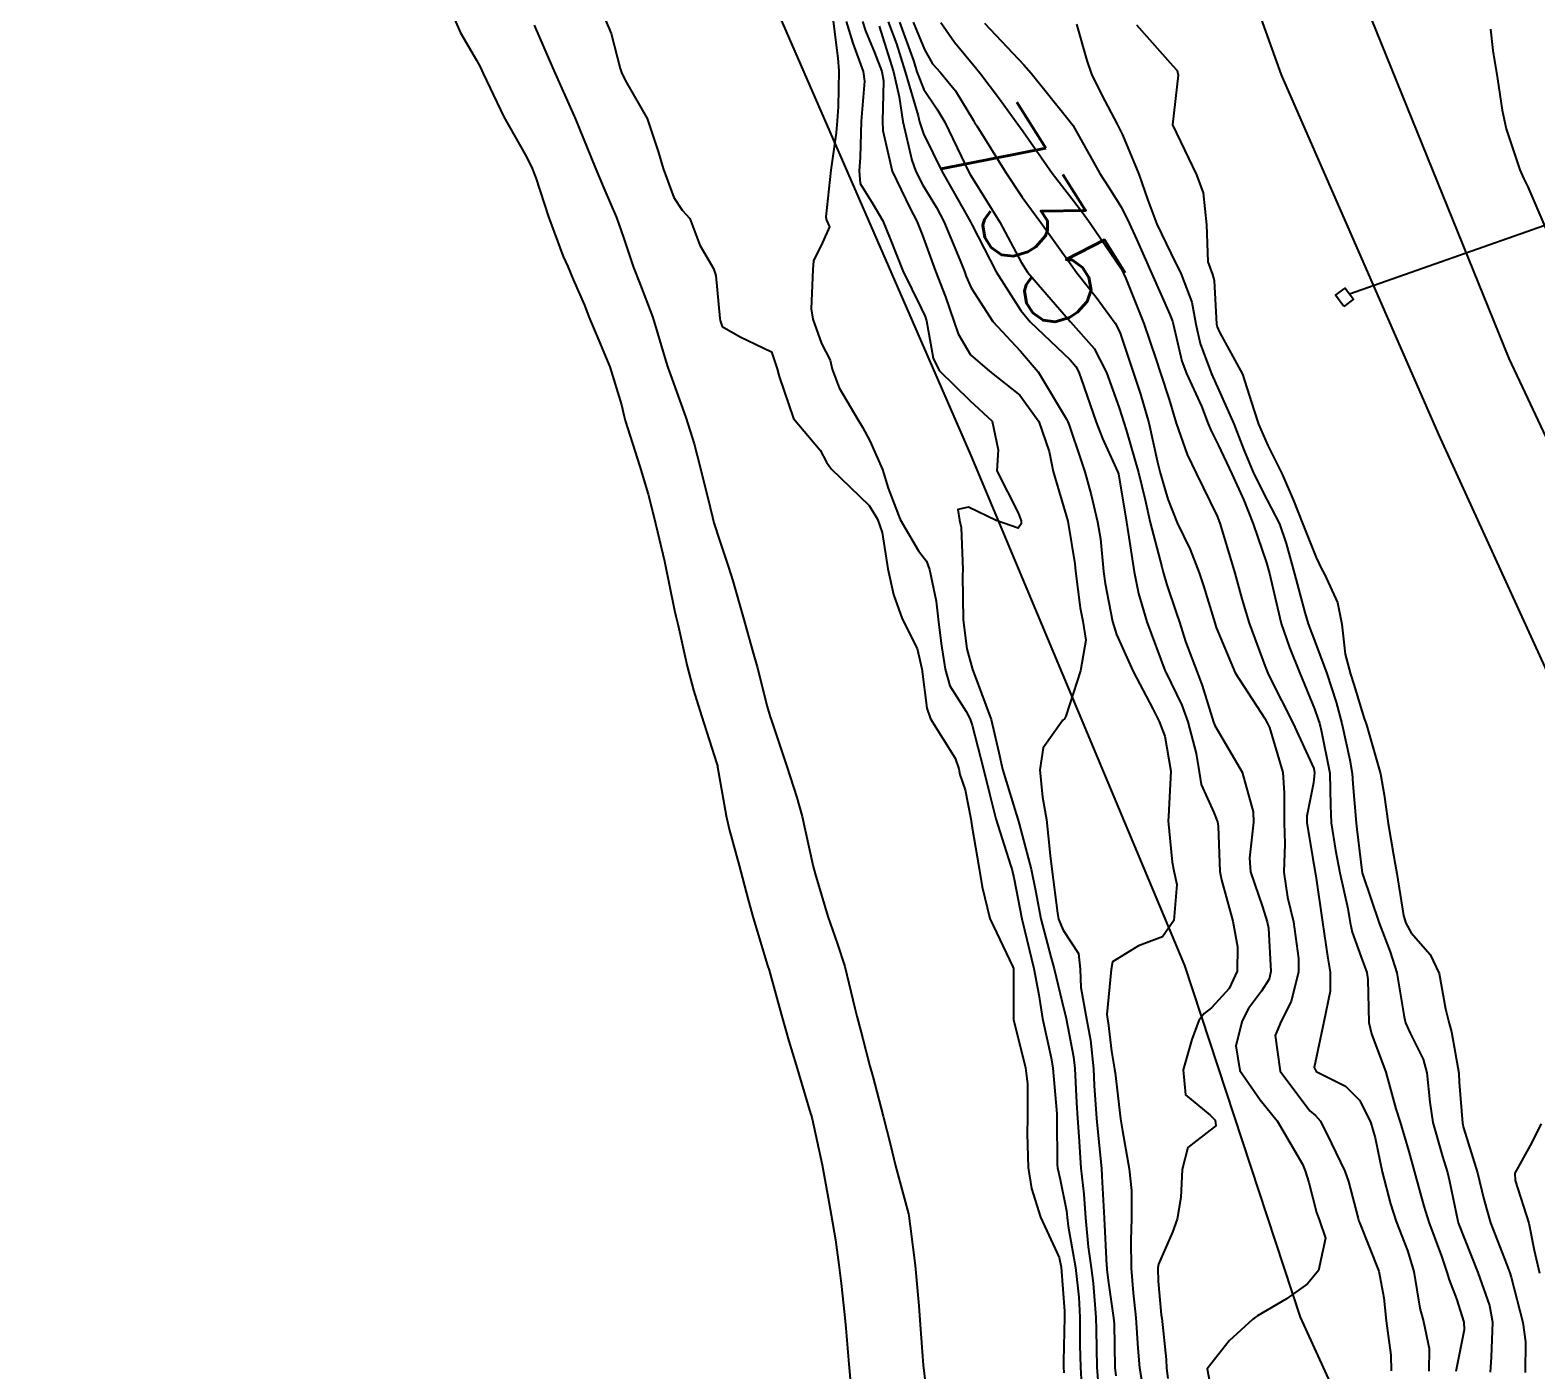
# Model space of a CAD drawing. Header units: metres. Extents: x 307586 to 320046, y 7427249 to 7434250.
# Drawn here: x 314346.7 to 314407.2, y 7432357.6 to 7432411.5 of the extents above; entities that cross this region are included whole.
import ezdxf
from ezdxf.enums import TextEntityAlignment as Align

# ---------------------------------------------------------------- set-up
doc = ezdxf.new("R2010")
doc.units = ezdxf.units.M
doc.header["$MEASUREMENT"] = 0
for name, color, linetype in [('Cotas', 45, 'Continuous'), ('Curvas de Nivel 1m', 11, 'Continuous'), ('Curvas de Nivel 5m', 15, 'Continuous'), ('Divisa', 42, 'FENCELINE2'), ('Linha Férrea', 20, 'Continuous'), ('Portico', 45, 'Continuous')]:
    doc.layers.add(name, color=color, linetype=linetype)
doc.styles.add('Style-STANDARD', font='STANDARD.shx')
doc.linetypes.add('FENCELINE2', pattern='A,0.25,-0.1,[132,ltypeshp.shx,S=0.1,R=0,X=-0.1,Y=0],-0.1,1', length=1.45)

msp = doc.modelspace()

# ---------------------------------------------------------------- linework, layer by layer
at = {"layer": 'Curvas de Nivel 1m', "flags": 128}
for points, elevation in [([(314363.716, 7432412.024), (314363.996, 7432411.37), (314364.636, 7432410.279), (314364.78, 7432410.009), (314364.9, 7432409.738), (314365.733, 7432407.999), (314366.59, 7432406.483), (314366.85, 7432405.987), (314367.017, 7432405.547), (314367.53, 7432403.98), (314368.127, 7432402.386), (314368.303, 7432401.972), (314368.528, 7432401.457), (314368.974, 7432400.42), (314369.152, 7432399.96), (314369.548, 7432398.999), (314370, 7432397.947), (314370.47, 7432396.416), (314370.577, 7432395.939), (314370.615, 7432395.785), (314371.205, 7432393.932), (314371.534, 7432392.821), (314371.768, 7432391.926), (314372.191, 7432390.126), (314372.24, 7432389.922), (314372.386, 7432389.197), (314372.596, 7432388.138), (314372.648, 7432387.916), (314372.743, 7432387.538), (314373.103, 7432385.909), (314373.364, 7432384.936), (314373.687, 7432383.9), (314374.294, 7432381.98), (314374.321, 7432381.89), (314374.33, 7432381.853), (314374.675, 7432379.886), (314374.799, 7432379.354), (314375.199, 7432377.881), (314375.548, 7432376.563), (314375.73, 7432375.875), (314376.207, 7432374.302), (314376.341, 7432373.869), (314376.397, 7432373.671), (314376.892, 7432371.863), (314377.194, 7432370.828), (314377.487, 7432369.857), (314378.068, 7432367.917), (314378.087, 7432367.85), (314378.131, 7432367.693), (314378.538, 7432365.843), (314378.776, 7432364.526), (314378.899, 7432363.838), (314379.067, 7432362.836), (314379.199, 7432361.833), (314379.294, 7432361.08), (314379.432, 7432359.829), (314379.482, 7432359.283), (314379.611, 7432357.826), (314379.772, 7432356.038)], 744), ([(314366.955, 7432411.682), (314367.689, 7432409.979), (314368.558, 7432408.026), (314368.585, 7432407.97), (314368.612, 7432407.906), (314369.411, 7432405.958), (314369.755, 7432405.133), (314370.262, 7432403.945), (314370.551, 7432403.146), (314370.951, 7432401.936), (314371.234, 7432401.225), (314371.728, 7432399.928), (314372.251, 7432398.167), (314372.326, 7432397.922), (314372.486, 7432397.479), (314373.056, 7432395.911), (314373.391, 7432394.844), (314373.627, 7432393.902), (314374.024, 7432392.291), (314374.121, 7432391.894), (314374.179, 7432391.662), (314374.404, 7432390.967), (314374.768, 7432389.886), (314374.939, 7432389.333), (314375.359, 7432387.88), (314375.752, 7432386.476), (314375.915, 7432385.874), (314376.327, 7432384.288), (314376.445, 7432383.869), (314376.504, 7432383.685), (314377.112, 7432381.862), (314377.515, 7432380.623), (314377.724, 7432379.855), (314378.138, 7432377.967), (314378.167, 7432377.851), (314378.248, 7432377.554), (314378.758, 7432375.842), (314379.136, 7432374.76), (314379.444, 7432373.831), (314379.852, 7432372.15), (314379.927, 7432371.824), (314379.975, 7432371.627), (314380.164, 7432370.922), (314380.453, 7432369.817), (314380.568, 7432369.396), (314380.986, 7432367.811), (314381.275, 7432366.649), (314381.484, 7432365.806), (314382.005, 7432363.88), (314382.023, 7432363.801), (314382.077, 7432363.384), (314382.273, 7432361.797), (314382.417, 7432360.174), (314382.447, 7432359.794), (314382.559, 7432358.333), (314382.595, 7432357.791), (314382.673, 7432357.12)], 743), ([(314369.793, 7432411.953), (314370.044, 7432411.346), (314370.411, 7432409.943), (314370.462, 7432409.774), (314370.628, 7432409.447), (314371.494, 7432407.931), (314371.959, 7432406.56), (314372.146, 7432405.924), (314372.571, 7432404.75), (314372.901, 7432404.25), (314373.213, 7432403.91), (314373.613, 7432402.838), (314374.166, 7432401.895), (314374.258, 7432401.622), (314374.417, 7432399.891), (314374.426, 7432399.805), (314374.51, 7432399.566), (314375.236, 7432399.153), (314376.5, 7432398.541), (314376.722, 7432397.868), (314376.798, 7432397.557), (314377.38, 7432395.861), (314378.45, 7432394.594), (314378.706, 7432394.107), (314378.901, 7432393.843), (314380.421, 7432392.367), (314380.76, 7432391.817), (314380.94, 7432391.282), (314381.172, 7432389.812), (314381.407, 7432388.785), (314381.749, 7432387.806), (314382.355, 7432386.617), (314382.535, 7432385.797), (314382.742, 7432384.209), (314382.894, 7432383.791), (314383.874, 7432382.202), (314384.027, 7432381.774), (314384.071, 7432381.553), (314384.285, 7432380.931), (314384.508, 7432379.768), (314384.553, 7432379.484), (314384.851, 7432377.764), (314384.972, 7432377.033), (314385.279, 7432375.759), (314386.204, 7432373.817), (314386.227, 7432373.75), (314386.229, 7432373.723), (314386.225, 7432371.749), (314386.231, 7432371.691), (314386.71, 7432369.744), (314386.787, 7432369.103), (314386.79, 7432367.743), (314386.777, 7432367.09), (314386.816, 7432365.743), (314386.946, 7432364.89), (314387.31, 7432363.738), (314388.059, 7432362.123), (314388.147, 7432361.729), (314388.273, 7432359.964), (314388.276, 7432359.726), (314388.237, 7432357.949), (314388.241, 7432357.727), (314388.253, 7432357.482)], 742), ([(314378.977, 7432411.845), (314379.158, 7432410.362), (314379.205, 7432409.841), (314379.183, 7432408.406), (314379.14, 7432407.842), (314379.096, 7432407.352), (314378.877, 7432405.846), (314378.686, 7432403.97), (314378.711, 7432403.848), (314378.827, 7432403.578), (314378.549, 7432402.944), (314378.187, 7432402.205), (314378.152, 7432401.854), (314378.094, 7432400.277), (314378.163, 7432399.853), (314378.503, 7432398.887), (314378.861, 7432398.209), (314378.937, 7432397.843), (314379.218, 7432397.103), (314379.964, 7432395.827), (314380.148, 7432395.513), (314380.454, 7432394.964), (314380.96, 7432393.815), (314381.186, 7432393.058), (314381.675, 7432391.807), (314382.4, 7432390.547), (314382.722, 7432390.121), (314382.854, 7432389.793), (314383.114, 7432388.522), (314383.202, 7432387.788), (314383.322, 7432386.822), (314383.481, 7432385.783), (314383.665, 7432385.109), (314384.326, 7432384.076), (314384.489, 7432383.768), (314384.56, 7432383.526), (314385.023, 7432381.763), (314385.264, 7432380.78), (314385.514, 7432379.758), (314386.106, 7432377.9), (314386.156, 7432377.751), (314386.247, 7432377.337), (314386.566, 7432375.747), (314386.666, 7432375.298), (314387.043, 7432373.742), (314387.247, 7432372.679), (314387.386, 7432371.738), (314387.736, 7432370.155), (314387.813, 7432369.733), (314387.961, 7432367.905), (314387.97, 7432367.732), (314387.978, 7432365.858), (314387.994, 7432365.731), (314388.098, 7432365.262), (314388.354, 7432363.995), (314388.381, 7432363.726), (314388.427, 7432363.375), (314388.715, 7432361.72), (314388.851, 7432360.528), (314388.891, 7432359.717), (314388.895, 7432358.59), (314388.913, 7432357.717), (314388.974, 7432356.739)], 741), ([(314380.151, 7432411.828), (314380.277, 7432411.454), (314380.641, 7432410.59), (314380.932, 7432409.817), (314380.998, 7432409.448), (314380.957, 7432407.817), (314380.974, 7432407.45), (314381.352, 7432405.812), (314382.068, 7432404.305), (314382.339, 7432403.802), (314382.555, 7432403.267), (314383.087, 7432401.792), (314383.493, 7432400.756), (314383.822, 7432399.78), (314384.002, 7432399.272), (314384.5, 7432398.428), (314385.265, 7432397.762), (314386.479, 7432396.806), (314387.248, 7432395.742), (314387.655, 7432394.534), (314387.817, 7432393.736), (314388.413, 7432391.73), (314388.687, 7432390.017), (314388.722, 7432389.725), (314388.901, 7432388.245), (314389.011, 7432387.72), (314389.133, 7432386.947), (314388.913, 7432385.721), (314388.325, 7432383.897), (314388.27, 7432383.784), (314388.209, 7432383.731), (314387.419, 7432382.626), (314387.286, 7432381.74), (314387.389, 7432380.631), (314387.548, 7432379.737), (314387.702, 7432378.292), (314387.764, 7432377.735), (314387.989, 7432375.969), (314388.035, 7432375.732), (314388.218, 7432375.286), (314388.836, 7432374.347), (314388.908, 7432373.719), (314388.926, 7432372.985), (314389.164, 7432371.715), (314389.317, 7432370.865), (314389.436, 7432369.711), (314389.474, 7432369.038), (314389.565, 7432367.709), (314389.72, 7432366.094), (314389.758, 7432365.705), (314389.783, 7432365.388), (314389.871, 7432363.703), (314389.96, 7432361.796), (314389.973, 7432361.701), (314389.979, 7432361.628), (314390.047, 7432361.099), (314390.248, 7432359.698), (314390.269, 7432359.459), (314390.303, 7432357.697), (314390.337, 7432357.367)], 739), ([(314380.821, 7432411.649), (314381.399, 7432409.812), (314381.631, 7432408.802), (314381.779, 7432407.808), (314382.144, 7432406.25), (314382.293, 7432405.803), (314382.577, 7432405.251), (314383.128, 7432404.351), (314383.423, 7432403.787), (314384.073, 7432402.244), (314384.255, 7432401.774), (314384.328, 7432401.571), (314384.526, 7432401.118), (314385.388, 7432399.761), (314386.501, 7432398.566), (314387.219, 7432397.743), (314388.352, 7432395.843), (314388.407, 7432395.731), (314388.462, 7432395.597), (314388.928, 7432394.203), (314389.088, 7432393.72), (314389.344, 7432392.801), (314389.602, 7432391.712), (314389.718, 7432391.023), (314389.85, 7432389.708), (314389.909, 7432389.228), (314390.205, 7432387.703), (314390.365, 7432387.181), (314391.034, 7432385.693), (314391.826, 7432384.187), (314392.087, 7432383.682), (314392.314, 7432383.094), (314392.545, 7432381.676), (314392.455, 7432379.858), (314392.448, 7432379.677), (314392.607, 7432378.025), (314392.672, 7432377.674), (314392.793, 7432377.124), (314392.673, 7432375.673), (314392.216, 7432375.02), (314391.251, 7432374.651), (314390.206, 7432374.012), (314390.146, 7432373.701), (314389.982, 7432371.896), (314390.005, 7432371.703), (314390.026, 7432371.557), (314390.16, 7432370.417), (314390.284, 7432369.699), (314390.308, 7432369.542), (314390.523, 7432367.696), (314390.604, 7432367.217), (314390.876, 7432365.692), (314390.965, 7432364.821), (314390.969, 7432363.691), (314390.946, 7432362.815), (314390.959, 7432361.691), (314391.038, 7432360.695), (314391.141, 7432359.689), (314391.228, 7432358.481), (314391.295, 7432357.687), (314391.561, 7432356.112)], 738), ([(314381.192, 7432411.815), (314381.525, 7432410.931), (314381.866, 7432409.808), (314382.386, 7432408.031), (314382.444, 7432407.802), (314382.606, 7432407.312), (314383.363, 7432405.788), (314383.802, 7432405.009), (314384.491, 7432403.771), (314384.561, 7432403.636), (314385.534, 7432401.76), (314386.517, 7432400.203), (314386.902, 7432399.746), (314388.498, 7432398.224), (314388.728, 7432397.96), (314388.849, 7432397.725), (314389.057, 7432397.149), (314389.551, 7432395.714), (314389.804, 7432395.057), (314390.422, 7432393.7), (314390.442, 7432393.643), (314390.77, 7432391.696), (314390.837, 7432391.268), (314391.074, 7432389.693), (314391.25, 7432388.825), (314391.583, 7432387.688), (314392.323, 7432385.701), (314392.331, 7432385.68), (314392.343, 7432385.66), (314392.999, 7432384.339), (314393.237, 7432383.666), (314393.575, 7432382.39), (314393.691, 7432381.659), (314393.772, 7432381.142), (314394.277, 7432380.019), (314394.431, 7432379.648), (314394.452, 7432379.467), (314394.517, 7432377.647), (314394.584, 7432377.31), (314395.046, 7432375.642), (314395.233, 7432374.619), (314395.212, 7432373.64), (314394.896, 7432372.939), (314394.181, 7432372.159), (314393.891, 7432371.941), (314393.675, 7432371.657), (314393.395, 7432370.891), (314393.053, 7432369.666), (314393.142, 7432368.664), (314394.135, 7432367.841), (314394.327, 7432367.648), (314394.361, 7432367.416), (314394.127, 7432367.236), (314393.235, 7432366.545), (314393.012, 7432365.666), (314392.959, 7432364.534), (314392.805, 7432363.669), (314392.612, 7432363.135), (314392.056, 7432361.857), (314392.023, 7432361.711), (314392.023, 7432361.68), (314392.048, 7432361.166), (314392.167, 7432359.81), (314392.185, 7432359.678), (314392.361, 7432358.02), (314392.375, 7432357.675), (314392.424, 7432357.256)], 737), ([(314381.636, 7432411.81), (314382.215, 7432410.226), (314382.34, 7432409.803), (314382.626, 7432409.1), (314383.144, 7432408.318), (314383.468, 7432407.787), (314384.281, 7432406.081), (314384.436, 7432405.772), (314384.488, 7432405.677), (314384.581, 7432405.53), (314385.672, 7432403.759), (314386.539, 7432402.146), (314386.789, 7432401.747), (314388.513, 7432399.752), (314389.468, 7432398.681), (314389.965, 7432397.708), (314390.472, 7432396.299), (314390.664, 7432395.698), (314390.754, 7432395.404), (314391.253, 7432393.692), (314391.521, 7432392.595), (314391.72, 7432391.687), (314392.183, 7432389.894), (314392.236, 7432389.682), (314392.388, 7432389.169), (314392.769, 7432388.066), (314392.898, 7432387.672), (314393.138, 7432386.892), (314393.604, 7432385.661), (314393.807, 7432385.128), (314394.27, 7432383.651), (314394.321, 7432383.523), (314395.414, 7432381.639), (314395.865, 7432380.047), (314395.874, 7432379.634), (314395.71, 7432378.184), (314395.752, 7432377.635), (314396.232, 7432376.22), (314396.43, 7432375.628), (314396.475, 7432375.373), (314396.577, 7432373.626), (314396.509, 7432373.316), (314396.191, 7432372.836), (314395.679, 7432372.137), (314395.414, 7432371.638), (314395.166, 7432370.637), (314395.322, 7432369.638), (314396.141, 7432368.469), (314396.832, 7432367.623), (314397.849, 7432365.87), (314397.958, 7432365.611), (314398.098, 7432365.133), (314398.409, 7432363.928), (314398.524, 7432363.603), (314398.768, 7432362.904), (314398.492, 7432361.603), (314398.047, 7432361.059), (314397.204, 7432360.456), (314396.034, 7432359.776), (314395.948, 7432359.717), (314395.832, 7432359.632), (314394.898, 7432358.767), (314394.013, 7432357.65), (314394.387, 7432355.646)], 736), ([(314383.305, 7432411.79), (314383.859, 7432410.995), (314384.636, 7432410.062), (314384.867, 7432409.768), (314385.664, 7432408.718), (314386.363, 7432407.752), (314386.608, 7432407.406), (314387.775, 7432405.738), (314388.573, 7432404.707), (314388.998, 7432404.154), (314389.307, 7432403.719), (314390.536, 7432401.905), (314390.647, 7432401.699), (314390.735, 7432401.493), (314391.466, 7432399.69), (314391.96, 7432398.224), (314392.133, 7432397.684), (314392.477, 7432396.63), (314392.771, 7432395.675), (314393.202, 7432394.42), (314393.566, 7432393.663), (314394.417, 7432391.937), (314394.523, 7432391.649), (314394.577, 7432391.482), (314395.128, 7432389.643), (314395.408, 7432388.614), (314395.704, 7432387.637), (314396.347, 7432385.889), (314396.447, 7432385.629), (314396.542, 7432385.427), (314397.453, 7432383.619), (314398.296, 7432381.792), (314398.328, 7432381.609), (314398.289, 7432381.21), (314398.015, 7432379.873), (314398.014, 7432379.613), (314398.258, 7432378.154), (314398.342, 7432377.697), (314398.359, 7432377.608), (314398.384, 7432377.475), (314398.648, 7432375.604), (314398.847, 7432374.239), (314398.953, 7432373.599), (314398.952, 7432372.838), (314398.699, 7432371.602), (314398.308, 7432369.761), (314398.394, 7432369.606), (314399.57, 7432369.012), (314400.142, 7432368.449), (314400.577, 7432367.576), (314400.767, 7432366.93), (314401.053, 7432365.57), (314401.381, 7432364.276), (314401.605, 7432363.565), (314402.066, 7432362.406), (314402.314, 7432361.556), (314402.565, 7432360.079), (314402.704, 7432359.55), (314402.931, 7432358.456), (314402.927, 7432357.546)], 734), ([(314385.055, 7432411.766), (314386.636, 7432410.09), (314386.933, 7432409.747), (314388.358, 7432407.99), (314388.563, 7432407.73), (314388.612, 7432407.66), (314389.698, 7432405.713), (314390.049, 7432405.179), (314390.569, 7432404.349), (314390.89, 7432403.697), (314391.165, 7432403.082), (314391.787, 7432401.687), (314392.517, 7432400.048), (314392.617, 7432399.782), (314392.647, 7432399.678), (314392.998, 7432398.173), (314393.181, 7432397.67), (314393.777, 7432396.356), (314394.046, 7432395.656), (314394.17, 7432395.364), (314394.455, 7432394.812), (314395.009, 7432393.644), (314395.492, 7432392.574), (314395.864, 7432391.635), (314396.397, 7432390.056), (314396.523, 7432389.629), (314396.564, 7432389.456), (314396.992, 7432387.624), (314397.319, 7432386.66), (314397.74, 7432385.616), (314398.329, 7432384.184), (314398.479, 7432383.762), (314398.521, 7432383.607), (314398.594, 7432383.331), (314398.947, 7432381.6), (314398.976, 7432380.296), (314398.998, 7432379.599), (314399.175, 7432378.509), (314399.343, 7432377.594), (314399.662, 7432376.158), (314399.765, 7432375.587), (314399.844, 7432375.211), (314400.209, 7432374.206), (314400.429, 7432373.578), (314400.471, 7432373.305), (314400.514, 7432371.577), (314400.622, 7432371.122), (314401.192, 7432369.57), (314401.602, 7432368.102), (314401.765, 7432367.564), (314402.115, 7432366.389), (314402.344, 7432365.556), (314402.724, 7432364.185), (314402.918, 7432363.547), (314403.433, 7432362.169), (314403.647, 7432361.536), (314403.742, 7432361.227), (314404.042, 7432360.461), (314404.335, 7432359.527), (314404.346, 7432359.211), (314404.013, 7432357.53)], 733), ([(314388.764, 7432411.728), (314389.177, 7432410.26), (314389.362, 7432409.719), (314389.78, 7432408.868), (314390.397, 7432407.703), (314390.607, 7432407.279), (314391.262, 7432405.693), (314391.622, 7432404.64), (314391.993, 7432403.686), (314392.545, 7432402.508), (314392.962, 7432401.674), (314393.391, 7432400.537), (314393.552, 7432399.664), (314393.724, 7432398.881), (314394.189, 7432397.655), (314394.483, 7432397.005), (314395.087, 7432395.644), (314395.488, 7432394.604), (314395.887, 7432393.636), (314396.427, 7432392.585), (314396.913, 7432391.625), (314397.192, 7432390.835), (314397.517, 7432389.619), (314397.934, 7432388.058), (314398.068, 7432387.613), (314398.361, 7432386.828), (314398.817, 7432385.603), (314399.191, 7432384.457), (314399.42, 7432383.594), (314399.748, 7432382.141), (314399.838, 7432381.587), (314399.873, 7432381.171), (314399.998, 7432379.584), (314400.03, 7432379.343), (314400.246, 7432377.58), (314400.252, 7432377.548), (314400.922, 7432375.573), (314401.366, 7432374.414), (314401.632, 7432373.566), (314401.932, 7432371.807), (314401.985, 7432371.562), (314402.169, 7432371.148), (314402.698, 7432370.092), (314402.84, 7432369.55), (314402.957, 7432368.364), (314403.088, 7432367.546), (314403.466, 7432366.186), (314403.667, 7432365.537), (314403.753, 7432365.189), (314404.083, 7432363.583), (314404.097, 7432363.53), (314404.103, 7432363.51), (314404.897, 7432361.522), (314405.365, 7432360.191), (314405.486, 7432359.515), (314405.423, 7432358.112), (314405.39, 7432357.516)], 732), ([(314391.17, 7432411.695), (314392.637, 7432410.044), (314392.812, 7432409.854), (314392.839, 7432409.677), (314392.613, 7432407.68), (314393.585, 7432405.665), (314393.857, 7432404.942), (314393.988, 7432403.659), (314394.035, 7432402.163), (314394.228, 7432401.655), (314394.291, 7432401.414), (314394.391, 7432399.652), (314394.411, 7432399.551), (314394.51, 7432399.337), (314395.433, 7432397.641), (314395.892, 7432396.216), (314396.08, 7432395.634), (314396.454, 7432394.783), (314397.033, 7432393.624), (314397.478, 7432392.568), (314397.861, 7432391.616), (314398.4, 7432390.272), (314398.61, 7432389.821), (314398.733, 7432389.605), (314399.256, 7432388.471), (314399.429, 7432387.594), (314399.558, 7432386.389), (314399.777, 7432385.588), (314399.913, 7432385.161), (314400.325, 7432383.798), (314400.399, 7432383.579), (314400.446, 7432383.453), (314400.982, 7432381.573), (314401.128, 7432380.728), (314401.285, 7432379.57), (314401.508, 7432378.32), (314401.638, 7432377.566), (314401.911, 7432375.88), (314402.002, 7432375.562), (314402.219, 7432375.178), (314402.977, 7432374.314), (314403.333, 7432373.543), (314403.593, 7432372.128), (314403.744, 7432371.536), (314403.833, 7432371.198), (314404.129, 7432369.53), (314404.127, 7432369.505), (314404.149, 7432369.167), (314404.273, 7432367.529), (314404.317, 7432367.342), (314404.877, 7432365.522), (314405.141, 7432364.471), (314405.4, 7432363.517), (314406.058, 7432361.821), (314406.178, 7432361.509), (314406.232, 7432361.327), (314406.699, 7432359.503), (314406.804, 7432358.723), (314406.801, 7432357.502)], 731)]:
    msp.add_lwpolyline(points, dxfattribs=dict(at, elevation=elevation))
at = {"layer": 'Curvas de Nivel 5m', "flags": 128}
for points, elevation in [([(314379.503, 7432411.837), (314379.769, 7432410.958), (314380.184, 7432409.827), (314380.241, 7432409.438), (314380.099, 7432407.828), (314380.056, 7432406.363), (314380.014, 7432405.829), (314380.062, 7432405.312), (314380.57, 7432404.499), (314380.978, 7432403.816), (314381.27, 7432403.095), (314381.772, 7432401.808), (314382.518, 7432400.296), (314382.678, 7432399.961), (314382.722, 7432399.797), (314382.999, 7432398.294), (314383.242, 7432397.789), (314384.475, 7432396.588), (314385.373, 7432395.761), (314385.607, 7432394.603), (314385.558, 7432393.759), (314386.418, 7432392.07), (314386.527, 7432391.749), (314386.534, 7432391.626), (314386.41, 7432391.45), (314385.522, 7432391.759), (314384.421, 7432392.299), (314383.988, 7432392.208), (314384.05, 7432391.775), (314384.121, 7432391.485), (314384.185, 7432389.773), (314384.18, 7432389.562), (314384.207, 7432387.772), (314384.355, 7432386.604), (314384.571, 7432385.768), (314384.722, 7432385.383), (314385.333, 7432383.76), (314385.634, 7432382.426), (314385.777, 7432381.755), (314386.277, 7432380.135), (314386.398, 7432379.749), (314386.457, 7432379.562), (314386.937, 7432377.743), (314387.104, 7432376.878), (314387.325, 7432375.739), (314387.728, 7432374.215), (314387.855, 7432373.733), (314388.183, 7432372.385), (314388.337, 7432371.728), (314388.632, 7432370.197), (314388.687, 7432369.722), (314388.754, 7432368.336), (314388.794, 7432367.72), (314388.847, 7432366.994), (314388.934, 7432365.718), (314389.049, 7432364.672), (314389.125, 7432363.714), (314389.227, 7432362.551), (314389.346, 7432361.711), (314389.423, 7432361.086), (314389.533, 7432359.707), (314389.549, 7432359.228), (314389.582, 7432357.706), (314389.715, 7432355.976)], 740), ([(314382.188, 7432411.805), (314382.642, 7432410.708), (314382.968, 7432410.127), (314383.275, 7432409.79), (314383.888, 7432409.044), (314384.614, 7432407.85), (314384.662, 7432407.77), (314384.749, 7432407.631), (314385.921, 7432405.757), (314386.573, 7432404.77), (314387.318, 7432403.742), (314388.538, 7432402.044), (314388.775, 7432401.726), (314389.551, 7432400.742), (314390.308, 7432399.703), (314390.386, 7432399.576), (314390.509, 7432399.294), (314391.049, 7432397.694), (314391.327, 7432396.845), (314391.663, 7432395.688), (314392.019, 7432394.113), (314392.122, 7432393.683), (314392.427, 7432392.614), (314392.812, 7432391.674), (314393.33, 7432390.594), (314393.693, 7432389.66), (314393.864, 7432389.134), (314394.316, 7432387.651), (314394.37, 7432387.461), (314395.139, 7432385.642), (314396.325, 7432383.8), (314396.426, 7432383.629), (314396.513, 7432383.435), (314397.058, 7432381.622), (314397.101, 7432380.806), (314397.101, 7432379.622), (314397.129, 7432378.756), (314397.099, 7432377.622), (314397.243, 7432376.615), (314397.483, 7432375.617), (314397.684, 7432374.14), (314397.679, 7432373.615), (314397.386, 7432372.417), (314396.98, 7432371.622), (314396.747, 7432371.044), (314396.94, 7432369.622), (314398.137, 7432368.018), (314398.361, 7432367.832), (314398.572, 7432367.603), (314399.004, 7432366.712), (314399.545, 7432365.588), (314399.695, 7432365.182), (314400.084, 7432363.694), (314400.115, 7432363.58), (314400.139, 7432363.523), (314400.915, 7432361.571), (314401.115, 7432360.497), (314401.206, 7432359.568), (314401.391, 7432358.195), (314401.406, 7432357.566)], 735), ([(314405.406, 7432411.522), (314405.499, 7432410.667), (314405.679, 7432409.52), (314405.869, 7432408.269), (314406.034, 7432407.516), (314406.588, 7432405.87), (314406.737, 7432405.508), (314406.899, 7432405.188), (314407.632, 7432403.499)], 730), ([(314407.437, 7432367.497), (314406.991, 7432366.63), (314406.383, 7432365.507), (314406.395, 7432365.212), (314406.943, 7432363.501), (314407.16, 7432362.411), (314407.372, 7432361.497)], 730)]:
    msp.add_lwpolyline(points, dxfattribs=dict(at, elevation=elevation))
at = {"layer": 'Divisa'}
msp.add_lwpolyline([(314598.827, 7432089.163), (314596.882, 7432098.978), (314584.64, 7432113.339), (314578.782, 7432119.951), (314566.254, 7432128.635), (314554.744, 7432136.427), (314532.738, 7432161.937), (314510.27, 7432192.567), (314505.628, 7432198.768), (314476.466, 7432239.013), (314468.446, 7432249.95), (314457.968, 7432266.263), (314422.398, 7432317.97), (314404.004, 7432346.052), (314397.77, 7432359.725), (314393.109, 7432373.871), (314384.52, 7432394.378), (314370.366, 7432426.892), (314365.661, 7432442.583), (314360.272, 7432471.853), (314360.071, 7432482.379), (314349.474, 7432531.863), (314350.291, 7432536.279), (314349.626, 7432543.583)], dxfattribs=at)
at = {"layer": 'Linha Férrea'}
for points in [[(314350.359, 7432618.398), (314354.803, 7432601.319), (314358.982, 7432584.066), (314363.86, 7432561.855), (314367.959, 7432540.773), (314371.879, 7432520.383), (314374.839, 7432505.571), (314378.837, 7432485.721), (314381.164, 7432475.037), (314384.658, 7432461.416), (314387.63, 7432449.801), (314391.299, 7432437.925), (314395.229, 7432426.14), (314399.77, 7432414), (314406.143, 7432398.283), (314413.481, 7432382.656), (314418.884, 7432372.174), (314427.447, 7432356.197)], [(314346.69, 7432617.045), (314351.014, 7432601.066), (314355.117, 7432583.55), (314359.885, 7432561.424), (314363.766, 7432541.57), (314368.372, 7432516.779), (314372.92, 7432494.151), (314377.077, 7432475.572), (314380.185, 7432462.929), (314384.012, 7432448.288), (314387.231, 7432437.582), (314392.333, 7432422.666), (314396.991, 7432409.689), (314403.314, 7432395.215), (314407.802, 7432385.397), (314413.461, 7432373.917), (314423.164, 7432355.849)]]:
    msp.add_lwpolyline(points, dxfattribs=at)
at = {"layer": 'Portico'}
msp.add_lwpolyline([(314399.731, 7432400.884), (314407.815, 7432403.718)], dxfattribs=at)
msp.add_lwpolyline([(314399.506, 7432400.374), (314399.177, 7432400.822), (314399.566, 7432401.108), (314399.895, 7432400.66)], close=True, dxfattribs=at)

# ---------------------------------------------------------------- texts
at = {"layer": 'Cotas', "style": 'Style-STANDARD'}
msp.add_text('735', height=4, rotation=302.4382, dxfattribs=at).set_placement((314386.933, 7432403.951, 735), align=Align.MIDDLE_CENTER)

doc.saveas('drawing.dxf')
